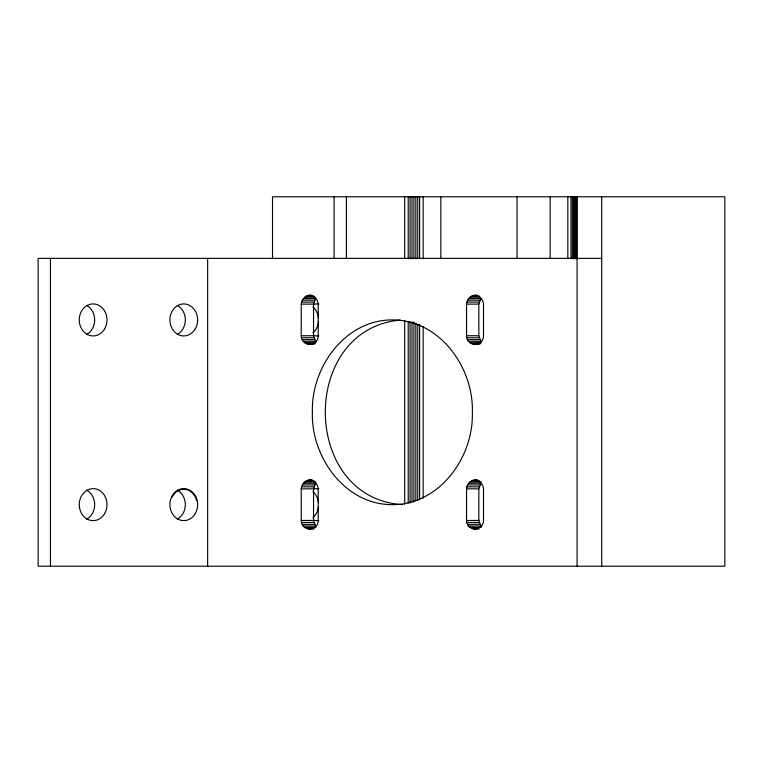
<?xml version="1.0" encoding="UTF-8"?>
<svg xmlns="http://www.w3.org/2000/svg" width="763" height="763" viewBox="0 0 763 763"><rect width="100%" height="100%" fill="white"/><g stroke="black" fill="none" stroke-linecap="round" stroke-linejoin="round"><path stroke-width="1.14" d="M309.711 295.3C314.375 295.329 317.866 299.706 318.2 304.122L318.2 335.739C318.285 346.946 301.137 346.946 301.232 335.739L301.232 304.122C301.499 298.743 306.545 294.327 311.953 295.3M303.378 341.299L315.691 341.299L313.545 335.739L313.545 304.122L315.691 298.562L303.378 298.562M309.711 480.013C314.375 480.041 317.866 484.419 318.2 488.835L318.2 520.452C318.285 531.668 301.137 531.668 301.232 520.452L301.232 488.835C301.499 483.456 306.545 479.04 311.953 480.013M303.378 526.012L315.691 526.012L313.545 520.452L313.545 488.835L315.691 483.275L303.378 483.275M475.015 295.3C479.679 295.329 483.17 299.706 483.494 304.122L483.494 335.739C483.589 346.946 466.441 346.946 466.527 335.739L466.527 304.122C466.794 298.743 471.839 294.327 477.256 295.3M468.673 341.299L480.986 341.299L478.84 335.739L478.84 304.122L480.986 298.562L468.673 298.562M475.015 480.013C479.679 480.041 483.17 484.419 483.494 488.835L483.494 520.452C483.589 531.668 466.441 531.668 466.527 520.452L466.527 488.835C466.794 483.456 471.839 479.04 477.256 480.013M468.673 526.012L480.986 526.012L478.84 520.452L478.84 488.835L480.986 483.275L468.673 483.275M400.155 320.079C299.096 329.406 300.832 498.592 402.664 504.61M601.711 258.361L38.15 258.361L38.15 566.213L724.85 566.213L724.85 196.787L272.515 196.787L272.515 258.752M307.937 295.519L312.42 295.519M473.241 295.519L477.714 295.519M306.24 296.149L314.079 296.149M471.544 296.149L479.383 296.149M304.704 297.179L314.776 297.179M469.998 297.179L480.07 297.179M302.329 300.221L314.642 300.221M467.624 300.221L479.937 300.221M301.604 302.11L313.917 302.11M466.899 302.11L479.212 302.11M301.232 304.122L313.545 304.122M466.527 304.122L478.84 304.122M301.232 335.739L313.545 335.739M466.527 335.739L478.84 335.739M301.604 337.751L313.917 337.751M466.899 337.751L479.212 337.751M302.329 339.63L314.642 339.63M467.624 339.63L479.937 339.63M304.704 342.673L315.892 342.673M469.998 342.673L481.195 342.673M306.24 343.703L315.195 343.703M471.544 343.703L480.719 343.703M307.937 344.342L313.727 344.342M473.241 344.342L479.03 344.342M307.937 480.232L312.42 480.232M473.241 480.232L477.714 480.232M306.24 480.862L314.079 480.862M471.544 480.862L479.383 480.862M304.704 481.892L315.892 481.892M469.998 481.892L481.195 481.892M302.329 484.944L314.642 484.944M467.624 484.944L479.937 484.944M301.604 486.823L313.917 486.823M466.899 486.823L479.212 486.823M301.232 488.835L313.545 488.835M466.527 488.835L478.84 488.835M301.232 520.452L313.545 520.452M466.527 520.452L478.84 520.452M301.604 522.464L313.917 522.464M466.899 522.464L479.212 522.464M302.329 524.343L314.642 524.343M467.624 524.343L479.937 524.343M304.704 527.386L315.892 527.386M469.998 527.386L481.195 527.386M306.24 528.416L314.079 528.416M471.544 528.416L478.258 528.416M307.937 529.055L313.727 529.055M473.241 529.055L479.03 529.055M601.711 196.787L601.711 566.213M577.076 196.787L577.076 566.213M576.675 196.787L576.675 258.752M576.179 196.787L576.179 258.752M575.483 196.787L575.483 258.752M574.606 196.787L574.606 258.752M573.557 196.787L573.557 258.752M572.336 196.787L572.336 258.752M570.972 196.787L570.972 258.752M567.844 196.787L567.844 258.752M550.152 196.787L550.152 258.361M517.037 196.787L517.037 258.361M440.842 196.787L440.842 258.361M423.16 196.787L423.16 258.752M423.16 326.678L423.16 498.287M419.631 196.787L419.631 258.752M419.631 324.294L419.631 499.479M417.762 196.787L417.762 258.752M417.762 324.294L417.762 500.671M415.854 196.787L415.854 258.752M415.854 323.102L415.854 500.671M413.928 196.787L413.928 258.752M413.928 321.919L413.928 501.863M411.991 196.787L411.991 258.752M411.991 321.919L411.991 501.863M410.084 196.787L410.084 258.752M410.084 321.919L410.084 503.055M408.215 196.787L408.215 258.752M408.215 321.919L408.215 503.055M404.695 196.787L404.695 258.752M404.695 320.727L404.695 504.248M346.402 196.787L346.402 258.361M334.089 196.787L334.089 258.361M207.65 258.361L207.65 566.213M50.463 258.361L50.463 566.213M172.228 496.951A15.394 13.333 90 0 1 185.514 489.379A15.394 13.333 90 0 1 196.644 500.662M177.359 305.448A16.004 13.868 -90 0 1 185.323 319.926A16.004 13.868 -90 0 1 177.359 334.413M177.359 490.161A16.004 13.868 -90 0 1 185.323 504.639A16.004 13.868 -90 0 1 177.359 519.126M86.715 490.161A16.004 13.868 -90 0 1 94.669 504.639A16.004 13.868 -90 0 1 86.715 519.126M86.715 305.448A16.004 13.868 90 0 1 94.669 319.926A16.004 13.868 90 0 1 86.715 334.413M312.916 306.974A16.004 13.868 90 0 1 318.514 317.923M318.514 321.938A16.004 13.868 90 0 1 312.916 332.878M312.916 491.696A16.004 13.868 -90 0 1 318.514 502.636M318.514 506.651A16.004 13.868 -90 0 1 312.916 517.591M318.81 335.815A16.004 13.868 90 0 1 313.631 335.434M313.631 304.427A16.004 13.868 90 0 1 318.81 304.046M313.631 489.14A16.004 13.868 -90 0 1 318.81 488.759M318.81 520.528A16.004 13.868 -90 0 1 313.631 520.147M312.382 411.705C310.713 456.322 344.447 504.505 391.858 504.639C439.24 505.23 473.556 457.457 472.345 412.869C474.014 368.243 440.28 320.059 392.869 319.926C345.486 319.344 311.17 367.117 312.382 411.705M195.318 328.786A16.004 13.868 -90 0 0 184.636 303.951A16.004 13.868 -90 0 0 171.351 327.05A16.004 13.868 -90 0 0 195.318 328.786M195.318 513.499A16.004 13.868 -90 0 0 184.636 488.663A16.004 13.868 -90 0 0 171.351 511.763A16.004 13.868 -90 0 0 195.318 513.499M104.674 513.499A16.004 13.868 -90 0 0 93.992 488.663A16.004 13.868 -90 0 0 80.706 511.763A16.004 13.868 -90 0 0 104.674 513.499M104.674 328.786A16.004 13.868 -90 0 0 93.992 303.951A16.004 13.868 -90 0 0 80.706 327.05A16.004 13.868 -90 0 0 104.674 328.786"/></g></svg>
